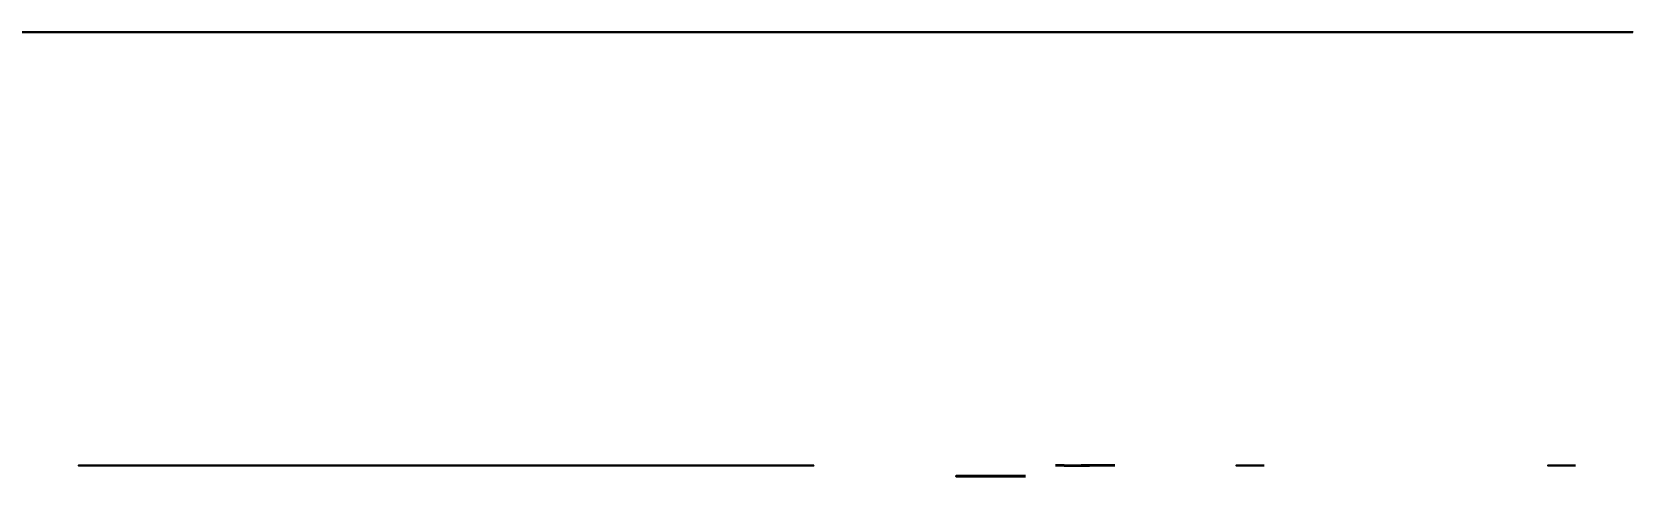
# Model space of a CAD drawing. Header units: millimetres. Extents: x -7 to 657, y -141 to 273.
# Drawn here: x 278.6 to 463.6, y 221.3 to 272.6 of the extents above; entities that cross this region are included whole.
import ezdxf

# ---------------------------------------------------------------- set-up
doc = ezdxf.new("R2010")
doc.units = ezdxf.units.MM
for name, color, linetype in [('Huecos con holguras', 44, 'Continuous'), ('Serigrafia trasera 3d', 113, 'Continuous'), ('Serigrafía trasera 2d', 60, 'Continuous'), ('Trasera 2d', 80, 'Continuous'), ('ventilador y fuente 2d', 223, 'Continuous'), ('ventilador y fuente 3d', 70, 'Continuous')]:
    doc.layers.add(name, color=color, linetype=linetype)
doc.styles.add('Estilo1', font='ARIAL.TTF')

msp = doc.modelspace()

# ---------------------------------------------------------------- hatches: boundary and pattern name
at = {"layer": 'Serigrafia trasera 3d', "extrusion": (0, 1, 0)}
h = msp.add_hatch(color=7, dxfattribs=at)
h.paths.add_polyline_path([(-312.01, 9.41), (-313.34, 9.41), (-313.34, 9.12), (-312.96, 9.12), (-312.96, 7.8), (-313.34, 7.8), (-313.34, 7.51), (-311.63, 7.51), (-311.63, 7.8), (-312.01, 7.8)])
h.paths.add_polyline_path([(-312.02, 10.16, 1), (-312.96, 10.16, 1)])
h = msp.add_hatch(color=7, dxfattribs=at)
h.paths.add_polyline_path([(-329.11, 10.55), (-329.11, 11.31, 1.105542), (-329.11, 6.32), (-329.11, 7.07, -1.154701)])
h.paths.add_polyline_path([(-324.85, 6.32), (-324.85, 7.07, -0.393102), (-326.81, 8.44), (-325.35, 8.44), (-325.35, 9.19), (-326.81, 9.19, -0.393102), (-324.85, 10.55), (-324.85, 11.31, 1.105542)])
at = {"layer": 'Serigrafía trasera 2d', "extrusion": (0, 1, 0)}
h = msp.add_hatch(color=7, dxfattribs=at)
h.paths.add_polyline_path([(-312.01, 9.41), (-313.34, 9.41), (-313.34, 9.12), (-312.96, 9.12), (-312.96, 7.8), (-313.34, 7.8), (-313.34, 7.51), (-311.63, 7.51), (-311.63, 7.8), (-312.01, 7.8)])
h.paths.add_polyline_path([(-312.02, 10.16, 1), (-312.96, 10.16, 1)])
h = msp.add_hatch(color=7, dxfattribs=at)
h.paths.add_polyline_path([(-329.11, 10.55), (-329.11, 11.31, 1.105542), (-329.11, 6.32), (-329.11, 7.07, -1.154701)])
h.paths.add_polyline_path([(-324.85, 6.32), (-324.85, 7.07, -0.393102), (-326.81, 8.44), (-325.35, 8.44), (-325.35, 9.19), (-326.81, 9.19, -0.393102), (-324.85, 10.55), (-324.85, 11.31, 1.105542)])

# ---------------------------------------------------------------- linework, layer by layer
at = {"layer": 'Huecos con holguras', "color": 7, "extrusion": (0, -1, 0), "elevation": -272.59}
msp.add_lwpolyline([(422.86, 7.65, 0.414214), (425.86, 4.65), (448.86, 4.65, 0.414214), (451.86, 7.65), (451.86, 34.65, 0.414214), (448.86, 37.65), (425.86, 37.65, 0.414214), (422.86, 34.65)], format="xyb", close=True, dxfattribs=at)
at = {"layer": 'Serigrafia trasera 3d', "color": 7, "extrusion": (0, 1, 0), "elevation": 222.47}
msp.add_lwpolyline([(-368.92, 42.87), (-283.95, 42.87), (-283.95, 3.89), (-368.92, 3.89)], close=True, dxfattribs=at)
for points in [[(-310.59, 11.34, -0.248571), (-312.99, 11.7, 0.222007), (-314.47, 11.7), (-314.47, 6.7, -0.29838), (-312.99, 6.7, 0.271921), (-310.59, 6.31)], [(-318.36, 11.34, 0.248571), (-315.95, 11.7, -0.222007), (-314.47, 11.7), (-314.47, 6.7, 0.29838), (-315.95, 6.7, -0.271921), (-318.36, 6.31)], [(-324.85, 10.55, 0.393102), (-326.81, 9.19), (-325.35, 9.19), (-325.35, 8.44), (-326.81, 8.44), (-325.35, 8.44), (-325.35, 9.19), (-326.81, 9.19, -0.393102)], [(-329.11, 11.31), (-329.11, 10.55, 1.154701), (-329.11, 7.07), (-329.11, 6.32, -1.105542)]]:
    msp.add_lwpolyline(points, format="xyb", close=True, dxfattribs=at)
for points in [[(-313.34, 9.41), (-312.01, 9.41), (-312.01, 7.8), (-311.63, 7.8), (-311.63, 7.51), (-313.34, 7.51), (-313.34, 7.8), (-312.96, 7.8)], [(-313.34, 9.41), (-313.34, 9.12), (-312.96, 9.12), (-312.96, 7.8)]]:
    msp.add_lwpolyline(points, dxfattribs=at)
for points in [[(-324.85, 11.31, 1.105542), (-324.85, 6.32)], [(-324.85, 6.31), (-324.85, 7.07, -0.393102), (-326.81, 8.44, 0.393102), (-324.85, 7.07), (-324.85, 6.32, -1.105542), (-324.85, 11.31), (-324.85, 10.55), (-324.85, 11.32)], [(-329.11, 11.31, 1.105542), (-329.11, 6.32)], [(-329.11, 11.32), (-329.11, 10.55, 1.154701), (-329.11, 7.07), (-329.11, 6.31)]]:
    msp.add_lwpolyline(points, format="xyb", dxfattribs=at)
at = {"layer": 'Serigrafia trasera 3d', "color": 7, "lineweight": 35, "extrusion": (1.79741e-17, -1, 0), "elevation": -222.48}
for points in [[(397.86, 9.29), (396.88, 7.46)], [(400.78, 9.29), (399.81, 7.46)], [(403.71, 9.29), (402.73, 7.46)]]:
    msp.add_lwpolyline(points, dxfattribs=at)
at = {"layer": 'Serigrafia trasera 3d', "color": 7, "lineweight": 35, "extrusion": (0, -1, 0), "elevation": -222.48}
for points in [[(397.86, 9.29), (400.78, 9.29)], [(400.78, 9.29), (400.78, 15.34)], [(403.71, 9.29), (400.78, 9.29)]]:
    msp.add_lwpolyline(points, dxfattribs=at)
at = {"layer": 'Serigrafia trasera 3d', "color": 7, "lineweight": 35, "extrusion": (0, -1, -1.83697e-16), "elevation": -221.27}
for points in [[(386.6, 20.35), (392.2, 20.35)], [(391.24, 19.55), (387.56, 19.55)], [(390.4, 18.75), (388.4, 18.75)], [(389.4, 20.35), (389.4, 24.35)]]:
    msp.add_lwpolyline(points, dxfattribs=at)
at = {"layer": 'Serigrafia trasera 3d', "color": 7, "extrusion": (0, 1, 0)}
msp.add_circle((-312.49, 10.16, 222.47), 0.468, dxfattribs=at)
at = {"layer": 'Serigrafia trasera 3d', "color": 7, "lineweight": 35, "extrusion": (0, -1, -1.83697e-16)}
msp.add_circle((389.4, 21.35, -221.27), 4, dxfattribs=at)
at = {"layer": 'Serigrafia trasera 3d', "color": 7}
for points in [[(366.29, 222.47, 13.42), (366.29, 222.47, 13.42), (357.5, 222.47, 4.59), (357.5, 222.47, 4.59)], [(357.53, 222.47, 13.42), (357.53, 222.47, 13.42), (366.33, 222.47, 4.59), (366.33, 222.47, 4.59)], [(359.66, 222.47, 11.89), (359.65, 222.47, 11.89), (359.76, 222.47, 11.91), (359.76, 222.47, 11.89)], [(364.21, 222.47, 11.89), (364.21, 222.47, 11.89), (359.66, 222.47, 11.89), (359.66, 222.47, 11.89)], [(359.76, 222.47, 11.89), (359.76, 222.47, 11.89), (359.86, 222.47, 11.72), (359.86, 222.47, 11.72)], [(360.4, 222.47, 6.21), (360.4, 222.47, 6.21), (359.85, 222.47, 11.77), (359.85, 222.47, 11.77)], [(359.86, 222.47, 11.72), (359.86, 222.47, 11.71), (359.92, 222.47, 11.69), (359.93, 222.47, 11.69)], [(359.93, 222.47, 11.69), (359.93, 222.47, 11.69), (364.22, 222.47, 11.69), (364.22, 222.47, 11.69)], [(363.38, 222.47, 12.38), (363.04, 222.47, 12.42), (362.62, 222.47, 12.43), (362.31, 222.47, 12.43)], [(363.44, 222.47, 12.55), (363.4, 222.47, 12.55), (363.38, 222.47, 12.52), (363.38, 222.47, 12.49)], [(363.38, 222.47, 12.49), (363.38, 222.47, 12.49), (363.38, 222.47, 12.38), (363.38, 222.47, 12.38)], [(363.38, 222.47, 12.35), (363.38, 222.47, 12.35), (363.38, 222.47, 11.97), (363.38, 222.47, 11.97)], [(363.38, 222.47, 11.97), (363.38, 222.47, 11.94), (363.4, 222.47, 11.94), (363.43, 222.47, 11.94)], [(363.54, 222.47, 12.55), (363.54, 222.47, 12.55), (363.44, 222.47, 12.55), (363.44, 222.47, 12.55)], [(363.52, 222.47, 12.02), (363.55, 222.47, 12.02), (363.6, 222.47, 11.94), (363.6, 222.47, 11.97)], [(363.6, 222.47, 12.49), (363.6, 222.47, 12.52), (363.57, 222.47, 12.55), (363.54, 222.47, 12.55)], [(363.6, 222.47, 12.34), (363.6, 222.47, 12.34), (363.6, 222.47, 12.49), (363.6, 222.47, 12.49)], [(363.6, 222.47, 11.97), (363.6, 222.47, 11.97), (363.6, 222.47, 12.3), (363.6, 222.47, 12.3)], [(364.24, 222.47, 11.84), (364.24, 222.47, 11.86), (364.21, 222.47, 11.89), (364.21, 222.47, 11.89)], [(364.22, 222.47, 11.69), (364.23, 222.47, 11.69), (364.24, 222.47, 11.76), (364.24, 222.47, 11.77)], [(364.24, 222.47, 11.77), (364.24, 222.47, 11.77), (364.24, 222.47, 11.84), (364.24, 222.47, 11.84)]]:
    msp.add_open_spline(points, degree=3, dxfattribs=at)
for points, knots in [([(359.89, 222.47, 11.33), (359.89, 222.47, 11.33), (359.56, 222.47, 11.33), (359.56, 222.47, 11.33), (359.56, 222.47, 11.33), (359.56, 222.47, 11.33), (359.56, 222.47, 10.82), (359.56, 222.47, 10.82), (359.56, 222.47, 10.82), (359.56, 222.47, 10.82), (359.94, 222.47, 10.82), (359.94, 222.47, 10.82), (359.94, 222.47, 10.82), (359.94, 222.47, 10.82), (359.89, 222.47, 11.33), (359.89, 222.47, 11.33)], [0, 0, 0, 0, 0.25, 0.25, 0.25, 0.25, 0.5, 0.5, 0.5, 0.5, 0.75, 0.75, 0.75, 0.75, 1, 1, 1, 1]), ([(360.03, 222.47, 12), (360.03, 222.47, 12.12), (359.94, 222.47, 12.21), (359.82, 222.47, 12.21), (359.82, 222.47, 12.21), (359.7, 222.47, 12.21), (359.61, 222.47, 12.12), (359.61, 222.47, 12), (359.61, 222.47, 12), (359.61, 222.47, 11.88), (359.7, 222.47, 11.79), (359.82, 222.47, 11.79), (359.82, 222.47, 11.79), (359.94, 222.47, 11.79), (360.03, 222.47, 11.88), (360.03, 222.47, 12)], [0, 0, 0, 0, 0.25, 0.25, 0.25, 0.25, 0.5, 0.5, 0.5, 0.5, 0.75, 0.75, 0.75, 0.75, 1, 1, 1, 1]), ([(361.38, 222.47, 12.43), (360.85, 222.47, 12.41), (360.01, 222.47, 12.35), (359.92, 222.47, 12.2), (359.92, 222.47, 12.2), (359.89, 222.47, 12.16), (359.88, 222.47, 11.98), (359.88, 222.47, 11.93)], [0, 0, 0, 0, 0.5, 0.5, 0.5, 0.5, 1, 1, 1, 1]), ([(359.88, 222.47, 11.93), (359.88, 222.47, 11.93), (361.78, 222.47, 11.93), (361.78, 222.47, 11.93), (361.78, 222.47, 11.93), (361.78, 222.47, 11.93), (363.41, 222.47, 11.93), (363.41, 222.47, 11.93), (363.41, 222.47, 11.93), (363.41, 222.47, 11.93), (363.54, 222.47, 11.93), (363.54, 222.47, 11.93), (363.54, 222.47, 11.93), (363.54, 222.47, 11.93), (363.97, 222.47, 11.93), (363.97, 222.47, 11.93)], [0, 0, 0, 0, 0.25, 0.25, 0.25, 0.25, 0.5, 0.5, 0.5, 0.5, 0.75, 0.75, 0.75, 0.75, 1, 1, 1, 1]), ([(361.13, 222.47, 5.93), (361.14, 222.47, 6.23), (360.9, 222.47, 6.47), (360.61, 222.47, 6.47), (360.61, 222.47, 6.47), (360.32, 222.47, 6.48), (360.08, 222.47, 6.25), (360.07, 222.47, 5.95), (360.07, 222.47, 5.95), (360.07, 222.47, 5.66), (360.3, 222.47, 5.42), (360.59, 222.47, 5.41), (360.59, 222.47, 5.41), (360.88, 222.47, 5.41), (361.13, 222.47, 5.64), (361.13, 222.47, 5.93)], [0, 0, 0, 0, 0.25, 0.25, 0.25, 0.25, 0.5, 0.5, 0.5, 0.5, 0.75, 0.75, 0.75, 0.75, 1, 1, 1, 1]), ([(360.92, 222.47, 5.94), (360.92, 222.47, 5.76), (360.78, 222.47, 5.62), (360.6, 222.47, 5.62), (360.6, 222.47, 5.62), (360.42, 222.47, 5.62), (360.28, 222.47, 5.76), (360.28, 222.47, 5.94), (360.28, 222.47, 5.94), (360.28, 222.47, 6.12), (360.42, 222.47, 6.26), (360.6, 222.47, 6.26), (360.6, 222.47, 6.26), (360.78, 222.47, 6.26), (360.92, 222.47, 6.12), (360.92, 222.47, 5.94)], [0, 0, 0, 0, 0.25, 0.25, 0.25, 0.25, 0.5, 0.5, 0.5, 0.5, 0.75, 0.75, 0.75, 0.75, 1, 1, 1, 1]), ([(360.92, 222.47, 5.94), (360.92, 222.47, 6.12), (360.78, 222.47, 6.26), (360.6, 222.47, 6.26), (360.6, 222.47, 6.26), (360.42, 222.47, 6.26), (360.28, 222.47, 6.12), (360.28, 222.47, 5.94), (360.28, 222.47, 5.94), (360.28, 222.47, 5.76), (360.42, 222.47, 5.62), (360.6, 222.47, 5.62), (360.6, 222.47, 5.62), (360.78, 222.47, 5.62), (360.92, 222.47, 5.76), (360.92, 222.47, 5.94)], [0, 0, 0, 0, 0.25, 0.25, 0.25, 0.25, 0.5, 0.5, 0.5, 0.5, 0.75, 0.75, 0.75, 0.75, 1, 1, 1, 1]), ([(360.82, 222.47, 5.96), (360.82, 222.47, 6.08), (360.72, 222.47, 6.18), (360.6, 222.47, 6.18), (360.6, 222.47, 6.18), (360.48, 222.47, 6.18), (360.38, 222.47, 6.08), (360.38, 222.47, 5.96), (360.38, 222.47, 5.96), (360.38, 222.47, 5.84), (360.48, 222.47, 5.74), (360.6, 222.47, 5.74), (360.6, 222.47, 5.74), (360.72, 222.47, 5.74), (360.82, 222.47, 5.84), (360.82, 222.47, 5.96)], [0, 0, 0, 0, 0.25, 0.25, 0.25, 0.25, 0.5, 0.5, 0.5, 0.5, 0.75, 0.75, 0.75, 0.75, 1, 1, 1, 1]), ([(360.82, 222.47, 5.94), (360.82, 222.47, 5.82), (360.72, 222.47, 5.72), (360.6, 222.47, 5.72), (360.6, 222.47, 5.72), (360.48, 222.47, 5.72), (360.38, 222.47, 5.82), (360.38, 222.47, 5.94), (360.38, 222.47, 5.94), (360.38, 222.47, 6.06), (360.48, 222.47, 6.16), (360.6, 222.47, 6.16), (360.6, 222.47, 6.16), (360.72, 222.47, 6.16), (360.82, 222.47, 6.06), (360.82, 222.47, 5.94)], [0, 0, 0, 0, 0.25, 0.25, 0.25, 0.25, 0.5, 0.5, 0.5, 0.5, 0.75, 0.75, 0.75, 0.75, 1, 1, 1, 1]), ([(363.97, 222.47, 11.72), (363.97, 222.47, 11.72), (363.68, 222.47, 8.75), (363.68, 222.47, 8.75), (363.68, 222.47, 8.75), (363.68, 222.47, 8.75), (363.4, 222.47, 5.99), (363.4, 222.47, 5.99), (363.4, 222.47, 5.99), (363.4, 222.47, 5.99), (363.38, 222.47, 5.89), (363.38, 222.47, 5.89), (363.38, 222.47, 5.89), (363.38, 222.47, 5.89), (363.33, 222.47, 5.83), (363.33, 222.47, 5.83), (363.33, 222.47, 5.83), (363.33, 222.47, 5.83), (363.21, 222.47, 5.8), (363.21, 222.47, 5.8), (363.21, 222.47, 5.8), (363.21, 222.47, 5.8), (361.91, 222.47, 5.8), (361.91, 222.47, 5.8), (361.91, 222.47, 5.8), (361.91, 222.47, 5.8), (361.05, 222.47, 5.8), (361.05, 222.47, 5.8)], [0, 0, 0, 0, 0.142857, 0.142857, 0.142857, 0.142857, 0.285714, 0.285714, 0.285714, 0.285714, 0.428571, 0.428571, 0.428571, 0.428571, 0.571429, 0.571429, 0.571429, 0.571429, 0.714286, 0.714286, 0.714286, 0.714286, 0.857143, 0.857143, 0.857143, 0.857143, 1, 1, 1, 1]), ([(362.37, 222.47, 10.21), (362.37, 222.47, 10.21), (361.12, 222.47, 10.21), (361.12, 222.47, 10.21), (361.12, 222.47, 10.21), (361.12, 222.47, 10.21), (361.12, 222.47, 9.96), (361.12, 222.47, 9.96), (361.12, 222.47, 9.96), (361.12, 222.47, 9.96), (362.37, 222.47, 9.96), (362.37, 222.47, 9.96), (362.37, 222.47, 9.96), (362.37, 222.47, 9.96), (362.37, 222.47, 10.21), (362.37, 222.47, 10.21)], [0, 0, 0, 0, 0.25, 0.25, 0.25, 0.25, 0.5, 0.5, 0.5, 0.5, 0.75, 0.75, 0.75, 0.75, 1, 1, 1, 1]), ([(362.33, 222.47, 12.56), (362.33, 222.47, 12.56), (361.4, 222.47, 12.56), (361.4, 222.47, 12.56), (361.4, 222.47, 12.56), (361.4, 222.47, 12.56), (361.4, 222.47, 12.35), (361.4, 222.47, 12.35), (361.4, 222.47, 12.35), (361.4, 222.47, 12.35), (362.33, 222.47, 12.35), (362.33, 222.47, 12.35), (362.33, 222.47, 12.35), (362.33, 222.47, 12.35), (362.33, 222.47, 12.56), (362.33, 222.47, 12.56)], [0, 0, 0, 0, 0.25, 0.25, 0.25, 0.25, 0.5, 0.5, 0.5, 0.5, 0.75, 0.75, 0.75, 0.75, 1, 1, 1, 1]), ([(363.18, 222.47, 5.78), (363.18, 222.47, 5.78), (362.9, 222.47, 5.78), (362.9, 222.47, 5.78), (362.9, 222.47, 5.78), (362.9, 222.47, 5.78), (362.9, 222.47, 5.44), (362.9, 222.47, 5.44), (362.9, 222.47, 5.44), (362.9, 222.47, 5.44), (363.18, 222.47, 5.44), (363.18, 222.47, 5.44), (363.18, 222.47, 5.44), (363.18, 222.47, 5.44), (363.18, 222.47, 5.78), (363.18, 222.47, 5.78)], [0, 0, 0, 0, 0.25, 0.25, 0.25, 0.25, 0.5, 0.5, 0.5, 0.5, 0.75, 0.75, 0.75, 0.75, 1, 1, 1, 1]), ([(363.58, 222.47, 12.52), (363.58, 222.47, 12.52), (363.38, 222.47, 12.52), (363.38, 222.47, 12.52), (363.38, 222.47, 12.52), (363.38, 222.47, 12.52), (363.38, 222.47, 12.04), (363.38, 222.47, 12.04), (363.38, 222.47, 12.04), (363.38, 222.47, 12.04), (363.58, 222.47, 12.04), (363.58, 222.47, 12.04), (363.58, 222.47, 12.04), (363.58, 222.47, 12.04), (363.58, 222.47, 12.52), (363.58, 222.47, 12.52)], [0, 0, 0, 0, 0.25, 0.25, 0.25, 0.25, 0.5, 0.5, 0.5, 0.5, 0.75, 0.75, 0.75, 0.75, 1, 1, 1, 1]), ([(363.43, 222.47, 11.94), (363.43, 222.47, 11.94), (363.44, 222.47, 12.02), (363.44, 222.47, 12.02), (363.44, 222.47, 12.02), (363.44, 222.47, 12.02), (363.54, 222.47, 11.97), (363.54, 222.47, 11.97), (363.54, 222.47, 11.97), (363.54, 222.47, 11.97), (363.52, 222.47, 12.02), (363.52, 222.47, 12.02)], [0, 0, 0, 0, 0.333333, 0.333333, 0.333333, 0.333333, 0.666667, 0.666667, 0.666667, 0.666667, 1, 1, 1, 1]), ([(363.97, 222.47, 11.93), (363.97, 222.47, 11.99), (363.95, 222.47, 12.17), (363.92, 222.47, 12.21), (363.92, 222.47, 12.21), (363.88, 222.47, 12.27), (363.76, 222.47, 12.31), (363.6, 222.47, 12.34)], [0, 0, 0, 0, 0.5, 0.5, 0.5, 0.5, 1, 1, 1, 1])]:
    msp.add_open_spline(points, degree=3, knots=knots, dxfattribs=at)
at = {"layer": 'Serigrafía trasera 2d', "color": 7, "extrusion": (0, 1, 0), "elevation": 272.59}
msp.add_lwpolyline([(-368.92, 42.87), (-283.95, 42.87), (-283.95, 3.89), (-368.92, 3.89)], close=True, dxfattribs=at)
for points in [[(-310.59, 11.34, -0.248571), (-312.99, 11.7, 0.222007), (-314.47, 11.7), (-314.47, 6.7, -0.29838), (-312.99, 6.7, 0.271921), (-310.59, 6.31)], [(-318.36, 11.34, 0.248571), (-315.95, 11.7, -0.222007), (-314.47, 11.7), (-314.47, 6.7, 0.29838), (-315.95, 6.7, -0.271921), (-318.36, 6.31)], [(-324.85, 10.55, 0.393102), (-326.81, 9.19), (-325.35, 9.19), (-325.35, 8.44), (-326.81, 8.44), (-325.35, 8.44), (-325.35, 9.19), (-326.81, 9.19, -0.393102)], [(-329.11, 11.31), (-329.11, 10.55, 1.154701), (-329.11, 7.07), (-329.11, 6.32, -1.105542)]]:
    msp.add_lwpolyline(points, format="xyb", close=True, dxfattribs=at)
for points in [[(-313.34, 9.41), (-312.01, 9.41), (-312.01, 7.8), (-311.63, 7.8), (-311.63, 7.51), (-313.34, 7.51), (-313.34, 7.8), (-312.96, 7.8)], [(-313.34, 9.41), (-313.34, 9.12), (-312.96, 9.12), (-312.96, 7.8)]]:
    msp.add_lwpolyline(points, dxfattribs=at)
for points in [[(-324.85, 11.31, 1.105542), (-324.85, 6.32)], [(-324.85, 6.31), (-324.85, 7.07, -0.393102), (-326.81, 8.44, 0.393102), (-324.85, 7.07), (-324.85, 6.32, -1.105542), (-324.85, 11.31), (-324.85, 10.55), (-324.85, 11.32)], [(-329.11, 11.31, 1.105542), (-329.11, 6.32)], [(-329.11, 11.32), (-329.11, 10.55, 1.154701), (-329.11, 7.07), (-329.11, 6.31)]]:
    msp.add_lwpolyline(points, format="xyb", dxfattribs=at)
at = {"layer": 'Serigrafía trasera 2d', "color": 7, "extrusion": (0, 1, 0)}
msp.add_circle((-312.49, 10.16, 272.59), 0.468, dxfattribs=at)
at = {"layer": 'Serigrafía trasera 2d', "color": 7, "lineweight": 20, "extrusion": (0, -1, -1.83697e-16)}
msp.add_circle((389.4, 21.35, -272.6), 4, dxfattribs=at)
at = {"layer": 'Serigrafía trasera 2d', "color": 7}
for points in [[(366.29, 272.59, 13.42), (366.29, 272.59, 13.42), (357.5, 272.59, 4.59), (357.5, 272.59, 4.59)], [(357.53, 272.59, 13.42), (357.53, 272.59, 13.42), (366.33, 272.59, 4.59), (366.33, 272.59, 4.59)], [(359.66, 272.59, 11.89), (359.65, 272.59, 11.89), (359.76, 272.59, 11.91), (359.76, 272.59, 11.89)], [(364.21, 272.59, 11.89), (364.21, 272.59, 11.89), (359.66, 272.59, 11.89), (359.66, 272.59, 11.89)], [(359.76, 272.59, 11.89), (359.76, 272.59, 11.89), (359.86, 272.59, 11.72), (359.86, 272.59, 11.72)], [(360.4, 272.59, 6.21), (360.4, 272.59, 6.21), (359.85, 272.59, 11.77), (359.85, 272.59, 11.77)], [(359.86, 272.59, 11.72), (359.86, 272.59, 11.71), (359.92, 272.59, 11.69), (359.93, 272.59, 11.69)], [(359.93, 272.59, 11.69), (359.93, 272.59, 11.69), (364.22, 272.59, 11.69), (364.22, 272.59, 11.69)], [(363.38, 272.59, 12.38), (363.04, 272.59, 12.42), (362.62, 272.59, 12.43), (362.31, 272.59, 12.43)], [(363.44, 272.59, 12.55), (363.4, 272.59, 12.55), (363.38, 272.59, 12.52), (363.38, 272.59, 12.49)], [(363.38, 272.59, 12.49), (363.38, 272.59, 12.49), (363.38, 272.59, 12.38), (363.38, 272.59, 12.38)], [(363.38, 272.59, 12.35), (363.38, 272.59, 12.35), (363.38, 272.59, 11.97), (363.38, 272.59, 11.97)], [(363.38, 272.59, 11.97), (363.38, 272.59, 11.94), (363.4, 272.59, 11.94), (363.43, 272.59, 11.94)], [(363.54, 272.59, 12.55), (363.54, 272.59, 12.55), (363.44, 272.59, 12.55), (363.44, 272.59, 12.55)], [(363.52, 272.59, 12.02), (363.55, 272.59, 12.02), (363.6, 272.59, 11.94), (363.6, 272.59, 11.97)], [(363.6, 272.59, 12.49), (363.6, 272.59, 12.52), (363.57, 272.59, 12.55), (363.54, 272.59, 12.55)], [(363.6, 272.59, 12.34), (363.6, 272.59, 12.34), (363.6, 272.59, 12.49), (363.6, 272.59, 12.49)], [(363.6, 272.59, 11.97), (363.6, 272.59, 11.97), (363.6, 272.59, 12.3), (363.6, 272.59, 12.3)], [(364.24, 272.59, 11.84), (364.24, 272.59, 11.86), (364.21, 272.59, 11.89), (364.21, 272.59, 11.89)], [(364.22, 272.59, 11.69), (364.23, 272.59, 11.69), (364.24, 272.59, 11.76), (364.24, 272.59, 11.77)], [(364.24, 272.59, 11.77), (364.24, 272.59, 11.77), (364.24, 272.59, 11.84), (364.24, 272.59, 11.84)]]:
    msp.add_open_spline(points, degree=3, dxfattribs=at)
for points, knots in [([(359.89, 272.59, 11.33), (359.89, 272.59, 11.33), (359.56, 272.59, 11.33), (359.56, 272.59, 11.33), (359.56, 272.59, 11.33), (359.56, 272.59, 11.33), (359.56, 272.59, 10.82), (359.56, 272.59, 10.82), (359.56, 272.59, 10.82), (359.56, 272.59, 10.82), (359.94, 272.59, 10.82), (359.94, 272.59, 10.82), (359.94, 272.59, 10.82), (359.94, 272.59, 10.82), (359.89, 272.59, 11.33), (359.89, 272.59, 11.33)], [0, 0, 0, 0, 0.25, 0.25, 0.25, 0.25, 0.5, 0.5, 0.5, 0.5, 0.75, 0.75, 0.75, 0.75, 1, 1, 1, 1]), ([(360.03, 272.59, 12), (360.03, 272.59, 12.12), (359.94, 272.59, 12.21), (359.82, 272.59, 12.21), (359.82, 272.59, 12.21), (359.7, 272.59, 12.21), (359.61, 272.59, 12.12), (359.61, 272.59, 12), (359.61, 272.59, 12), (359.61, 272.59, 11.88), (359.7, 272.59, 11.79), (359.82, 272.59, 11.79), (359.82, 272.59, 11.79), (359.94, 272.59, 11.79), (360.03, 272.59, 11.88), (360.03, 272.59, 12)], [0, 0, 0, 0, 0.25, 0.25, 0.25, 0.25, 0.5, 0.5, 0.5, 0.5, 0.75, 0.75, 0.75, 0.75, 1, 1, 1, 1]), ([(361.38, 272.59, 12.43), (360.85, 272.59, 12.41), (360.01, 272.59, 12.35), (359.92, 272.59, 12.2), (359.92, 272.59, 12.2), (359.89, 272.59, 12.16), (359.88, 272.59, 11.98), (359.88, 272.59, 11.93)], [0, 0, 0, 0, 0.5, 0.5, 0.5, 0.5, 1, 1, 1, 1]), ([(359.88, 272.59, 11.93), (359.88, 272.59, 11.93), (361.78, 272.59, 11.93), (361.78, 272.59, 11.93), (361.78, 272.59, 11.93), (361.78, 272.59, 11.93), (363.41, 272.59, 11.93), (363.41, 272.59, 11.93), (363.41, 272.59, 11.93), (363.41, 272.59, 11.93), (363.54, 272.59, 11.93), (363.54, 272.59, 11.93), (363.54, 272.59, 11.93), (363.54, 272.59, 11.93), (363.97, 272.59, 11.93), (363.97, 272.59, 11.93)], [0, 0, 0, 0, 0.25, 0.25, 0.25, 0.25, 0.5, 0.5, 0.5, 0.5, 0.75, 0.75, 0.75, 0.75, 1, 1, 1, 1]), ([(361.13, 272.59, 5.93), (361.14, 272.59, 6.23), (360.9, 272.59, 6.47), (360.61, 272.59, 6.47), (360.61, 272.59, 6.47), (360.32, 272.59, 6.48), (360.08, 272.59, 6.25), (360.07, 272.59, 5.95), (360.07, 272.59, 5.95), (360.07, 272.59, 5.66), (360.3, 272.59, 5.42), (360.59, 272.59, 5.41), (360.59, 272.59, 5.41), (360.88, 272.59, 5.41), (361.13, 272.59, 5.64), (361.13, 272.59, 5.93)], [0, 0, 0, 0, 0.25, 0.25, 0.25, 0.25, 0.5, 0.5, 0.5, 0.5, 0.75, 0.75, 0.75, 0.75, 1, 1, 1, 1]), ([(360.92, 272.59, 5.94), (360.92, 272.59, 5.76), (360.78, 272.59, 5.62), (360.6, 272.59, 5.62), (360.6, 272.59, 5.62), (360.42, 272.59, 5.62), (360.28, 272.59, 5.76), (360.28, 272.59, 5.94), (360.28, 272.59, 5.94), (360.28, 272.59, 6.12), (360.42, 272.59, 6.26), (360.6, 272.59, 6.26), (360.6, 272.59, 6.26), (360.78, 272.59, 6.26), (360.92, 272.59, 6.12), (360.92, 272.59, 5.94)], [0, 0, 0, 0, 0.25, 0.25, 0.25, 0.25, 0.5, 0.5, 0.5, 0.5, 0.75, 0.75, 0.75, 0.75, 1, 1, 1, 1]), ([(360.92, 272.59, 5.94), (360.92, 272.59, 6.12), (360.78, 272.59, 6.26), (360.6, 272.59, 6.26), (360.6, 272.59, 6.26), (360.42, 272.59, 6.26), (360.28, 272.59, 6.12), (360.28, 272.59, 5.94), (360.28, 272.59, 5.94), (360.28, 272.59, 5.76), (360.42, 272.59, 5.62), (360.6, 272.59, 5.62), (360.6, 272.59, 5.62), (360.78, 272.59, 5.62), (360.92, 272.59, 5.76), (360.92, 272.59, 5.94)], [0, 0, 0, 0, 0.25, 0.25, 0.25, 0.25, 0.5, 0.5, 0.5, 0.5, 0.75, 0.75, 0.75, 0.75, 1, 1, 1, 1]), ([(360.82, 272.59, 5.96), (360.82, 272.59, 6.08), (360.72, 272.59, 6.18), (360.6, 272.59, 6.18), (360.6, 272.59, 6.18), (360.48, 272.59, 6.18), (360.38, 272.59, 6.08), (360.38, 272.59, 5.96), (360.38, 272.59, 5.96), (360.38, 272.59, 5.84), (360.48, 272.59, 5.74), (360.6, 272.59, 5.74), (360.6, 272.59, 5.74), (360.72, 272.59, 5.74), (360.82, 272.59, 5.84), (360.82, 272.59, 5.96)], [0, 0, 0, 0, 0.25, 0.25, 0.25, 0.25, 0.5, 0.5, 0.5, 0.5, 0.75, 0.75, 0.75, 0.75, 1, 1, 1, 1]), ([(360.82, 272.59, 5.94), (360.82, 272.59, 5.82), (360.72, 272.59, 5.72), (360.6, 272.59, 5.72), (360.6, 272.59, 5.72), (360.48, 272.59, 5.72), (360.38, 272.59, 5.82), (360.38, 272.59, 5.94), (360.38, 272.59, 5.94), (360.38, 272.59, 6.06), (360.48, 272.59, 6.16), (360.6, 272.59, 6.16), (360.6, 272.59, 6.16), (360.72, 272.59, 6.16), (360.82, 272.59, 6.06), (360.82, 272.59, 5.94)], [0, 0, 0, 0, 0.25, 0.25, 0.25, 0.25, 0.5, 0.5, 0.5, 0.5, 0.75, 0.75, 0.75, 0.75, 1, 1, 1, 1]), ([(363.97, 272.59, 11.72), (363.97, 272.59, 11.72), (363.68, 272.59, 8.75), (363.68, 272.59, 8.75), (363.68, 272.59, 8.75), (363.68, 272.59, 8.75), (363.4, 272.59, 5.99), (363.4, 272.59, 5.99), (363.4, 272.59, 5.99), (363.4, 272.59, 5.99), (363.38, 272.59, 5.89), (363.38, 272.59, 5.89), (363.38, 272.59, 5.89), (363.38, 272.59, 5.89), (363.33, 272.59, 5.83), (363.33, 272.59, 5.83), (363.33, 272.59, 5.83), (363.33, 272.59, 5.83), (363.21, 272.59, 5.8), (363.21, 272.59, 5.8), (363.21, 272.59, 5.8), (363.21, 272.59, 5.8), (361.91, 272.59, 5.8), (361.91, 272.59, 5.8), (361.91, 272.59, 5.8), (361.91, 272.59, 5.8), (361.05, 272.59, 5.8), (361.05, 272.59, 5.8)], [0, 0, 0, 0, 0.142857, 0.142857, 0.142857, 0.142857, 0.285714, 0.285714, 0.285714, 0.285714, 0.428571, 0.428571, 0.428571, 0.428571, 0.571429, 0.571429, 0.571429, 0.571429, 0.714286, 0.714286, 0.714286, 0.714286, 0.857143, 0.857143, 0.857143, 0.857143, 1, 1, 1, 1]), ([(362.37, 272.59, 10.21), (362.37, 272.59, 10.21), (361.12, 272.59, 10.21), (361.12, 272.59, 10.21), (361.12, 272.59, 10.21), (361.12, 272.59, 10.21), (361.12, 272.59, 9.96), (361.12, 272.59, 9.96), (361.12, 272.59, 9.96), (361.12, 272.59, 9.96), (362.37, 272.59, 9.96), (362.37, 272.59, 9.96), (362.37, 272.59, 9.96), (362.37, 272.59, 9.96), (362.37, 272.59, 10.21), (362.37, 272.59, 10.21)], [0, 0, 0, 0, 0.25, 0.25, 0.25, 0.25, 0.5, 0.5, 0.5, 0.5, 0.75, 0.75, 0.75, 0.75, 1, 1, 1, 1]), ([(362.33, 272.59, 12.56), (362.33, 272.59, 12.56), (361.4, 272.59, 12.56), (361.4, 272.59, 12.56), (361.4, 272.59, 12.56), (361.4, 272.59, 12.56), (361.4, 272.59, 12.35), (361.4, 272.59, 12.35), (361.4, 272.59, 12.35), (361.4, 272.59, 12.35), (362.33, 272.59, 12.35), (362.33, 272.59, 12.35), (362.33, 272.59, 12.35), (362.33, 272.59, 12.35), (362.33, 272.59, 12.56), (362.33, 272.59, 12.56)], [0, 0, 0, 0, 0.25, 0.25, 0.25, 0.25, 0.5, 0.5, 0.5, 0.5, 0.75, 0.75, 0.75, 0.75, 1, 1, 1, 1]), ([(363.18, 272.59, 5.78), (363.18, 272.59, 5.78), (362.9, 272.59, 5.78), (362.9, 272.59, 5.78), (362.9, 272.59, 5.78), (362.9, 272.59, 5.78), (362.9, 272.59, 5.44), (362.9, 272.59, 5.44), (362.9, 272.59, 5.44), (362.9, 272.59, 5.44), (363.18, 272.59, 5.44), (363.18, 272.59, 5.44), (363.18, 272.59, 5.44), (363.18, 272.59, 5.44), (363.18, 272.59, 5.78), (363.18, 272.59, 5.78)], [0, 0, 0, 0, 0.25, 0.25, 0.25, 0.25, 0.5, 0.5, 0.5, 0.5, 0.75, 0.75, 0.75, 0.75, 1, 1, 1, 1]), ([(363.58, 272.59, 12.52), (363.58, 272.59, 12.52), (363.38, 272.59, 12.52), (363.38, 272.59, 12.52), (363.38, 272.59, 12.52), (363.38, 272.59, 12.52), (363.38, 272.59, 12.04), (363.38, 272.59, 12.04), (363.38, 272.59, 12.04), (363.38, 272.59, 12.04), (363.58, 272.59, 12.04), (363.58, 272.59, 12.04), (363.58, 272.59, 12.04), (363.58, 272.59, 12.04), (363.58, 272.59, 12.52), (363.58, 272.59, 12.52)], [0, 0, 0, 0, 0.25, 0.25, 0.25, 0.25, 0.5, 0.5, 0.5, 0.5, 0.75, 0.75, 0.75, 0.75, 1, 1, 1, 1]), ([(363.43, 272.59, 11.94), (363.43, 272.59, 11.94), (363.44, 272.59, 12.02), (363.44, 272.59, 12.02), (363.44, 272.59, 12.02), (363.44, 272.59, 12.02), (363.54, 272.59, 11.97), (363.54, 272.59, 11.97), (363.54, 272.59, 11.97), (363.54, 272.59, 11.97), (363.52, 272.59, 12.02), (363.52, 272.59, 12.02)], [0, 0, 0, 0, 0.333333, 0.333333, 0.333333, 0.333333, 0.666667, 0.666667, 0.666667, 0.666667, 1, 1, 1, 1]), ([(363.97, 272.59, 11.93), (363.97, 272.59, 11.99), (363.95, 272.59, 12.17), (363.92, 272.59, 12.21), (363.92, 272.59, 12.21), (363.88, 272.59, 12.27), (363.76, 272.59, 12.31), (363.6, 272.59, 12.34)], [0, 0, 0, 0, 0.5, 0.5, 0.5, 0.5, 1, 1, 1, 1])]:
    msp.add_open_spline(points, degree=3, knots=knots, dxfattribs=at)
at = {"layer": 'Trasera 2d', "color": 7, "extrusion": (0, -1, -1.83697e-16), "elevation": -272.59}
msp.add_lwpolyline([(463.6, 0), (463.6, 43.65), (19, 43.65), (19, 0)], close=True, dxfattribs=at)
at = {"layer": 'Trasera 2d', "color": 7, "lineweight": 20, "extrusion": (0, -1, -1.83697e-16), "elevation": -272.6}
for points in [[(386.6, 20.35), (392.2, 20.35)], [(391.24, 19.55), (387.56, 19.55)], [(390.4, 18.75), (388.4, 18.75)], [(389.4, 20.35), (389.4, 24.35)]]:
    msp.add_lwpolyline(points, dxfattribs=at)
at = {"layer": 'Trasera 2d', "color": 7, "extrusion": (0, -1, 0)}
for radius in [2.75, 1.75, 1.25]:
    msp.add_circle((388.13, 37.1, -272.59), radius, dxfattribs=at)
at = {"layer": 'Trasera 2d', "color": 7, "extrusion": (0, -1, -1.83697e-16)}
for centre in [(419.36, 21.15, -272.59), (455.36, 21.15, -272.59)]:
    msp.add_circle(centre, 1.6, dxfattribs=at)
at = {"layer": 'ventilador y fuente 2d', "color": 7, "extrusion": (0, -1, -1.83697e-16), "elevation": -272.59}
msp.add_lwpolyline([(448.48, 3.95, 0.284708), (452.06, 6.17), (458.18, 18.48, 0.234839), (458.18, 23.82), (452.06, 36.13, 0.284708), (448.48, 38.35), (426.24, 38.35, 0.284708), (422.66, 36.13), (416.54, 23.82, 0.234839), (416.54, 18.48), (422.66, 6.17, 0.284708), (426.24, 3.95), (448.48, 3.95)], format="xyb", dxfattribs=at)
msp.add_lwpolyline([(426.26, 5.55, -0.414214), (423.76, 8.05), (423.76, 34.25, -0.414214), (426.26, 36.75), (448.46, 36.75, -0.414214), (450.96, 34.25), (450.96, 8.05, -0.414214), (448.46, 5.55)], format="xyb", close=True, dxfattribs=at)
at = {"layer": 'ventilador y fuente 2d', "color": 7, "extrusion": (0, -1, -1.83697e-16)}
for centre in [(419.36, 21.15, -272.59), (455.36, 21.15, -272.59)]:
    msp.add_circle(centre, 1.6, dxfattribs=at)
at = {"layer": 'ventilador y fuente 3d', "color": 7, "extrusion": (0, -1, -1.83697e-16)}
for centre in [(419.36, 21.15, -222.47), (455.36, 21.15, -222.47)]:
    msp.add_circle(centre, 1.6, dxfattribs=at)

# ---------------------------------------------------------------- texts
at = {"layer": 'Serigrafia trasera 3d', "color": 7, "extrusion": (1.22465e-16, 1, -4.28626e-16), "insert": (366.25, 222.47, 41.97), "char_height": 2.5, "width": 98.5685, "attachment_point": 1, "text_direction": (-1, 0, 0), "style": 'Estilo1'}
msp.add_mtext('Working voltage: 220-240 V~\\PWorking frequency: 50-60Hz\\PConsumption: 0,4A\\PManufacturer name: Seven Solutions\\PReference: WRS - 3/18\\PSerial number:', dxfattribs=at)
at = {"layer": 'Serigrafia trasera 3d', "color": 7, "extrusion": (0, 1, -1.83697e-16), "insert": (355.35, 222.47, 11.48), "char_height": 5, "width": 29.6413, "attachment_point": 1, "text_direction": (-1, 0, 0), "style": 'Estilo1'}
msp.add_mtext('RoHS', dxfattribs=at)
at = {"layer": 'Serigrafía trasera 2d', "color": 7, "extrusion": (1.22465e-16, 1, -4.28626e-16), "insert": (366.25, 272.59, 41.97), "char_height": 2.5, "width": 98.5685, "attachment_point": 1, "text_direction": (-1, 0, 0), "style": 'Estilo1'}
msp.add_mtext('Working voltage: 220-240 V~\\PWorking frequency: 50-60Hz\\PConsumption: 0,4A\\PManufacturer name: Seven Solutions\\PReference: WRS - 3/18\\PSerial number:', dxfattribs=at)
at = {"layer": 'Serigrafía trasera 2d', "color": 7, "extrusion": (0, 1, -1.83697e-16), "insert": (355.35, 272.59, 11.48), "char_height": 5, "width": 29.6413, "attachment_point": 1, "text_direction": (-1, 0, 0), "style": 'Estilo1'}
msp.add_mtext('RoHS', dxfattribs=at)

doc.saveas('drawing.dxf')
